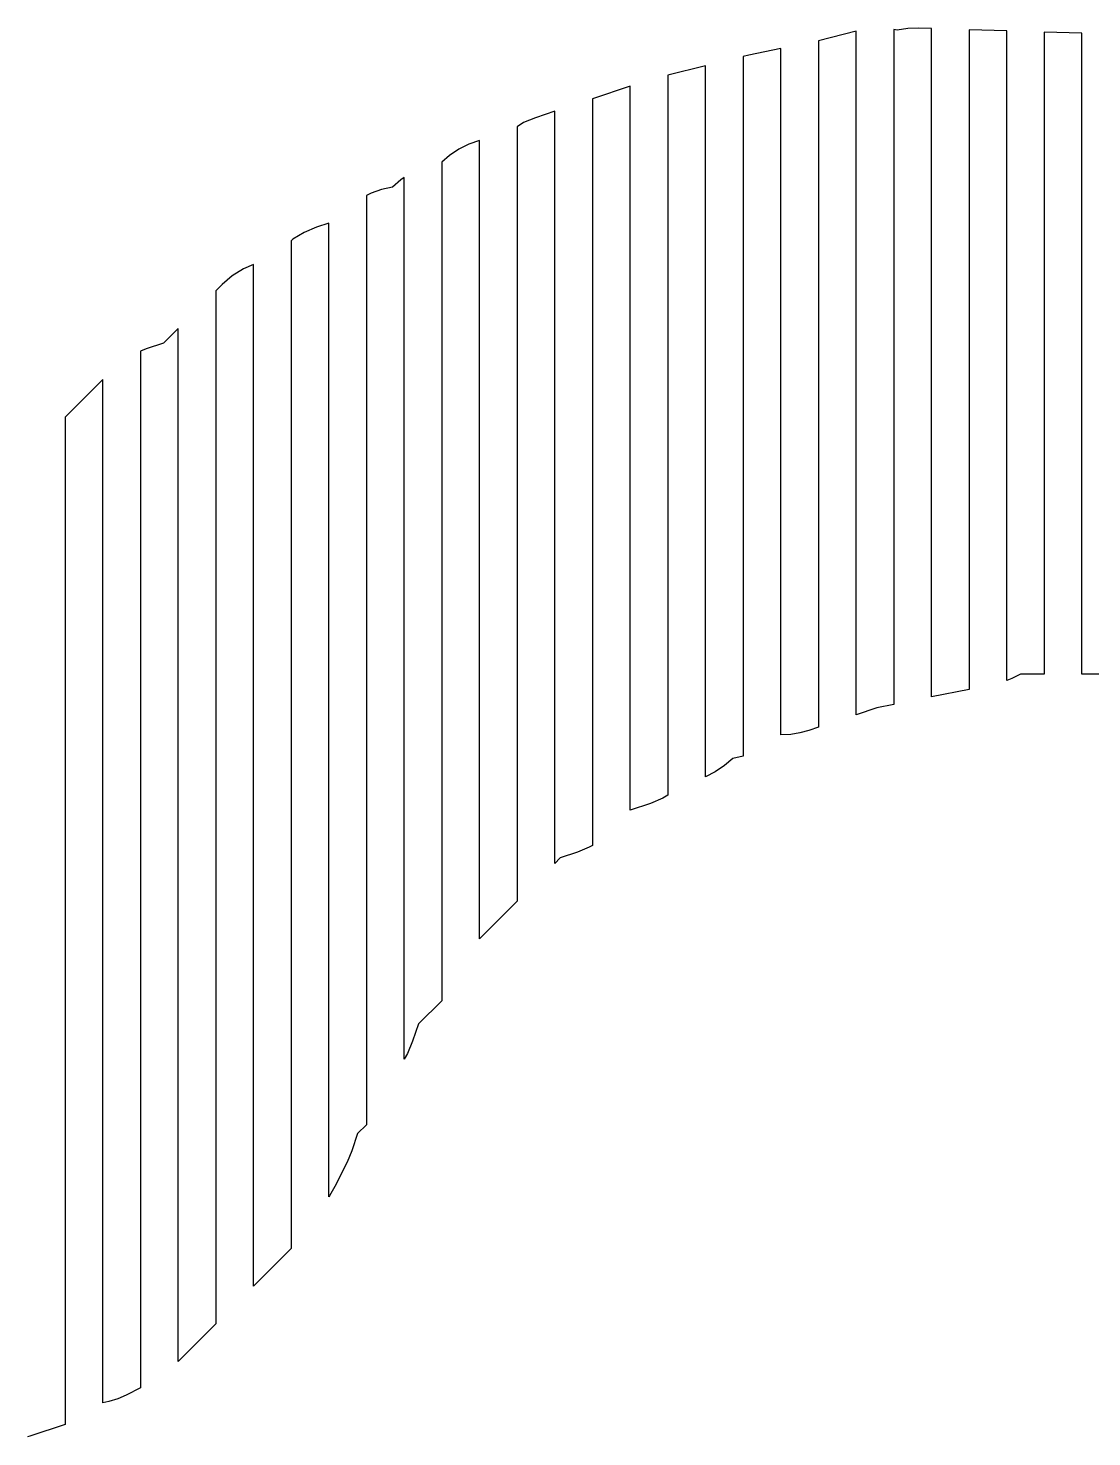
# Model space of a CAD drawing. Header units: millimetres. Extents: x -6 to 1890, y -8 to 898.
# Drawn here: x 289.7 to 402.6, y 642.8 to 792.4 of the extents above; entities that cross this region are included whole.
import ezdxf

# ---------------------------------------------------------------- set-up
doc = ezdxf.new("R2010")
doc.units = ezdxf.units.MM
doc.layers.add('PASSADAS_COMPLETAS', color=1, linetype='CONTINUOUS')
doc.layers.add('PECAS_2D', color=3, linetype='CONTINUOUS')

msp = doc.modelspace()

# ---------------------------------------------------------------- linework, layer by layer
at = {"layer": 'PASSADAS_COMPLETAS'}
msp.add_lwpolyline([(405.578, 723.809), (401.578, 723.809), (401.578, 727.661), (401.578, 728.945), (401.578, 730.23), (401.578, 731.514), (401.578, 732.798), (401.578, 734.082), (401.578, 766.188), (401.578, 767.472), (401.578, 768.756), (401.578, 770.041), (401.578, 771.325), (401.578, 773.893), (401.578, 776.462), (401.578, 777.746), (401.578, 779.03), (401.578, 780.315), (401.578, 781.599), (401.578, 782.883), (401.578, 784.167), (401.578, 785.451), (401.578, 786.736), (401.578, 788.02), (401.578, 791.873), (397.578, 791.998), (397.578, 788.138), (397.578, 786.851), (397.578, 785.565), (397.578, 784.278), (397.578, 782.991), (397.578, 781.705), (397.578, 780.418), (397.578, 779.132), (397.578, 777.845), (397.578, 776.559), (397.578, 773.985), (397.578, 772.699), (397.578, 770.126), (397.578, 768.839), (397.578, 767.552), (397.578, 766.266), (397.578, 764.979), (397.578, 734.101), (397.578, 732.815), (397.578, 731.528), (397.578, 730.242), (397.578, 728.955), (397.578, 727.668), (397.578, 723.809), (395.042, 723.809), (394.124, 723.328), (393.578, 723.117), (393.578, 728.325), (393.578, 729.627), (393.578, 730.929), (393.578, 732.231), (393.578, 733.533), (393.578, 766.083), (393.578, 767.385), (393.578, 768.687), (393.578, 769.989), (393.578, 771.291), (393.578, 773.895), (393.578, 775.197), (393.578, 777.801), (393.578, 779.103), (393.578, 780.405), (393.578, 781.707), (393.578, 783.009), (393.578, 784.311), (393.578, 785.613), (393.578, 786.915), (393.578, 788.217), (393.578, 792.123), (389.578, 792.248), (389.578, 787.057), (389.578, 784.462), (389.578, 783.164), (389.578, 781.867), (389.578, 780.569), (389.578, 779.272), (389.578, 777.974), (389.578, 776.677), (389.578, 775.379), (389.578, 772.784), (389.578, 770.189), (389.578, 768.891), (389.578, 767.593), (389.578, 766.296), (389.578, 764.998), (389.578, 732.559), (389.578, 731.261), (389.578, 729.964), (389.578, 728.666), (389.578, 727.368), (389.578, 722.178), (385.578, 721.378), (385.578, 726.541), (385.578, 727.832), (385.578, 729.123), (385.578, 730.414), (385.578, 731.704), (385.578, 732.995), (385.578, 763.975), (385.578, 765.266), (385.578, 766.556), (385.578, 767.847), (385.578, 769.138), (385.578, 770.429), (385.578, 771.72), (385.578, 774.301), (385.578, 775.592), (385.578, 776.883), (385.578, 778.174), (385.578, 779.464), (385.578, 780.755), (385.578, 782.046), (385.578, 783.337), (385.578, 784.628), (385.578, 785.918), (385.578, 787.209), (385.578, 792.373), (384.188, 792.416), (383.07, 792.382), (381.965, 792.211), (381.578, 792.265), (381.578, 787.052), (381.578, 785.748), (381.578, 784.445), (381.578, 783.141), (381.578, 781.838), (381.578, 780.535), (381.578, 779.231), (381.578, 777.928), (381.578, 776.624), (381.578, 775.321), (381.578, 774.018), (381.578, 771.411), (381.578, 770.107), (381.578, 768.804), (381.578, 767.501), (381.578, 766.197), (381.578, 764.894), (381.578, 763.59), (381.578, 731.005), (381.578, 729.702), (381.578, 728.398), (381.578, 727.095), (381.578, 725.792), (381.578, 720.578), (379.781, 720.219), (377.578, 719.484), (377.578, 724.67), (377.578, 725.967), (377.578, 727.263), (377.578, 728.56), (377.578, 729.856), (377.578, 731.153), (377.578, 762.269), (377.578, 763.565), (377.578, 764.862), (377.578, 766.158), (377.578, 767.455), (377.578, 768.751), (377.578, 771.344), (377.578, 773.937), (377.578, 775.234), (377.578, 776.53), (377.578, 777.827), (377.578, 779.123), (377.578, 780.42), (377.578, 781.716), (377.578, 783.013), (377.578, 784.309), (377.578, 785.606), (377.578, 792.088), (373.578, 791.088), (373.578, 785.879), (373.578, 784.576), (373.578, 783.274), (373.578, 781.971), (373.578, 780.669), (373.578, 779.366), (373.578, 778.064), (373.578, 776.761), (373.578, 775.459), (373.578, 774.157), (373.578, 771.552), (373.578, 768.947), (373.578, 767.644), (373.578, 766.342), (373.578, 765.039), (373.578, 763.737), (373.578, 762.434), (373.578, 728.571), (373.578, 727.268), (373.578, 725.966), (373.578, 724.663), (373.578, 723.361), (373.578, 718.151), (372.563, 717.813), (371.623, 717.554), (370.658, 717.398), (369.578, 717.346), (369.578, 721.251), (369.578, 722.553), (369.578, 723.855), (369.578, 725.157), (369.578, 726.459), (369.578, 727.761), (369.578, 761.61), (369.578, 762.912), (369.578, 764.214), (369.578, 765.516), (369.578, 766.818), (369.578, 768.12), (369.578, 770.724), (369.578, 772.026), (369.578, 773.328), (369.578, 775.931), (369.578, 777.233), (369.578, 778.535), (369.578, 779.837), (369.578, 781.139), (369.578, 782.441), (369.578, 783.743), (369.578, 785.045), (369.578, 790.253), (366.185, 789.563), (365.578, 789.412), (365.578, 784.195), (365.578, 782.891), (365.578, 781.586), (365.578, 780.282), (365.578, 778.978), (365.578, 777.674), (365.578, 776.37), (365.578, 775.066), (365.578, 773.761), (365.578, 771.153), (365.578, 768.545), (365.578, 765.936), (365.578, 764.632), (365.578, 763.328), (365.578, 760.719), (365.578, 726.811), (365.578, 725.506), (365.578, 724.202), (365.578, 722.898), (365.578, 721.594), (365.578, 720.29), (365.578, 715.073), (364.486, 714.84), (363.613, 714.072), (362.636, 713.414), (361.578, 712.886), (361.578, 718.095), (361.578, 719.397), (361.578, 720.699), (361.578, 722.001), (361.578, 723.303), (361.578, 724.606), (361.578, 725.908), (361.578, 758.462), (361.578, 759.764), (361.578, 761.066), (361.578, 762.368), (361.578, 763.671), (361.578, 764.973), (361.578, 767.577), (361.578, 768.879), (361.578, 771.484), (361.578, 772.786), (361.578, 775.39), (361.578, 776.692), (361.578, 777.994), (361.578, 779.296), (361.578, 780.599), (361.578, 781.901), (361.578, 783.203), (361.578, 788.412), (357.578, 787.412), (357.578, 782.226), (357.578, 780.93), (357.578, 779.634), (357.578, 778.337), (357.578, 777.041), (357.578, 775.745), (357.578, 774.448), (357.578, 771.855), (357.578, 770.559), (357.578, 769.263), (357.578, 766.67), (357.578, 764.077), (357.578, 762.781), (357.578, 761.485), (357.578, 760.188), (357.578, 757.596), (357.578, 722.594), (357.578, 721.298), (357.578, 720.002), (357.578, 718.705), (357.578, 717.409), (357.578, 716.113), (357.578, 710.927), (357.051, 710.601), (355.759, 710.057), (353.578, 709.33), (353.578, 714.545), (353.578, 715.849), (353.578, 717.152), (353.578, 718.456), (353.578, 719.76), (353.578, 721.064), (353.578, 756.265), (353.578, 757.569), (353.578, 758.872), (353.578, 760.176), (353.578, 761.48), (353.578, 764.087), (353.578, 765.391), (353.578, 767.999), (353.578, 770.606), (353.578, 771.91), (353.578, 773.214), (353.578, 774.517), (353.578, 775.821), (353.578, 777.125), (353.578, 778.429), (353.578, 779.732), (353.578, 781.036), (353.578, 786.251), (349.578, 784.918), (349.578, 779.717), (349.578, 778.417), (349.578, 777.117), (349.578, 775.816), (349.578, 774.516), (349.578, 773.216), (349.578, 771.916), (349.578, 770.616), (349.578, 769.316), (349.578, 766.715), (349.578, 764.115), (349.578, 761.515), (349.578, 760.214), (349.578, 758.914), (349.578, 757.614), (349.578, 756.314), (349.578, 755.014), (349.578, 718.609), (349.578, 717.309), (349.578, 716.008), (349.578, 714.708), (349.578, 713.408), (349.578, 712.108), (349.578, 705.607), (349.25, 705.408), (348.003, 704.886), (346.163, 704.273), (345.578, 703.688), (345.578, 708.842), (345.578, 710.131), (345.578, 711.42), (345.578, 712.708), (345.578, 713.997), (345.578, 715.286), (345.578, 723.018), (345.578, 752.657), (345.578, 753.945), (345.578, 755.234), (345.578, 756.523), (345.578, 757.811), (345.578, 759.1), (345.578, 761.677), (345.578, 764.255), (345.578, 765.543), (345.578, 768.12), (345.578, 769.409), (345.578, 770.698), (345.578, 771.986), (345.578, 773.275), (345.578, 774.564), (345.578, 775.852), (345.578, 777.141), (345.578, 778.43), (345.578, 783.584), (343.54, 782.905), (342.282, 782.378), (341.578, 781.949), (341.578, 776.807), (341.578, 775.522), (341.578, 774.237), (341.578, 772.951), (341.578, 771.666), (341.578, 770.381), (341.578, 767.81), (341.578, 766.525), (341.578, 765.24), (341.578, 762.669), (341.578, 760.098), (341.578, 758.813), (341.578, 756.242), (341.578, 754.957), (341.578, 753.672), (341.578, 752.386), (341.578, 751.101), (341.578, 749.816), (341.578, 712.541), (341.578, 711.256), (341.578, 709.97), (341.578, 708.685), (341.578, 707.4), (341.578, 706.114), (341.578, 704.829), (341.578, 699.688), (337.578, 695.688), (337.578, 700.826), (337.578, 702.111), (337.578, 703.395), (337.578, 704.68), (337.578, 705.964), (337.578, 707.249), (337.578, 708.533), (337.578, 748.355), (337.578, 749.639), (337.578, 750.924), (337.578, 752.208), (337.578, 753.493), (337.578, 754.777), (337.578, 757.346), (337.578, 759.916), (337.578, 761.2), (337.578, 763.769), (337.578, 765.054), (337.578, 767.623), (337.578, 768.907), (337.578, 770.192), (337.578, 771.477), (337.578, 772.761), (337.578, 774.046), (337.578, 780.469), (336.473, 780.094), (335.393, 779.561), (334.402, 778.896), (333.578, 778.172), (333.578, 773.009), (333.578, 771.718), (333.578, 770.427), (333.578, 769.136), (333.578, 767.845), (333.578, 766.554), (333.578, 765.263), (333.578, 763.973), (333.578, 762.682), (333.578, 760.1), (333.578, 757.518), (333.578, 756.227), (333.578, 753.646), (333.578, 752.355), (333.578, 751.064), (333.578, 749.773), (333.578, 748.482), (333.578, 747.191), (333.578, 745.901), (333.578, 704.593), (333.578, 703.302), (333.578, 702.011), (333.578, 700.72), (333.578, 699.429), (333.578, 698.139), (333.578, 696.848), (333.578, 689.103), (331.105, 686.629), (330.492, 684.79), (329.947, 683.497), (329.578, 682.9), (329.578, 692.005), (329.578, 693.305), (329.578, 694.606), (329.578, 695.906), (329.578, 697.207), (329.578, 698.508), (329.578, 699.808), (329.578, 701.109), (329.578, 744.029), (329.578, 745.329), (329.578, 746.63), (329.578, 747.93), (329.578, 749.231), (329.578, 750.531), (329.578, 753.133), (329.578, 754.433), (329.578, 757.034), (329.578, 758.335), (329.578, 760.936), (329.578, 762.237), (329.578, 763.537), (329.578, 764.838), (329.578, 766.139), (329.578, 767.439), (329.578, 768.74), (329.578, 770.04), (329.578, 771.341), (329.578, 776.543), (329.223, 776.305), (328.341, 775.527), (327.202, 775.291), (326.088, 774.906), (325.578, 774.651), (325.578, 768.156), (325.578, 766.857), (325.578, 765.558), (325.578, 764.259), (325.578, 762.961), (325.578, 761.662), (325.578, 760.363), (325.578, 759.064), (325.578, 756.466), (325.578, 753.868), (325.578, 752.569), (325.578, 749.971), (325.578, 747.373), (325.578, 746.074), (325.578, 744.776), (325.578, 743.477), (325.578, 742.178), (325.578, 740.879), (325.578, 695.416), (325.578, 694.117), (325.578, 692.818), (325.578, 691.519), (325.578, 690.22), (325.578, 688.921), (325.578, 687.622), (325.578, 686.324), (325.578, 685.025), (325.578, 675.932), (324.642, 674.996), (324.029, 673.156), (323.535, 671.964), (322.242, 669.379), (321.658, 668.376), (321.578, 668.272), (321.578, 677.322), (321.578, 678.615), (321.578, 679.908), (321.578, 681.201), (321.578, 682.494), (321.578, 683.787), (321.578, 685.08), (321.578, 686.373), (321.578, 687.666), (321.578, 688.959), (321.578, 738.09), (321.578, 739.383), (321.578, 740.676), (321.578, 741.969), (321.578, 743.262), (321.578, 744.555), (321.578, 748.434), (321.578, 751.02), (321.578, 752.313), (321.578, 754.898), (321.578, 756.191), (321.578, 758.777), (321.578, 760.07), (321.578, 761.363), (321.578, 762.656), (321.578, 763.949), (321.578, 765.242), (321.578, 766.535), (321.578, 771.706), (320.273, 771.272), (318.981, 770.727), (317.781, 769.985), (317.578, 769.811), (317.578, 763.362), (317.578, 762.073), (317.578, 760.783), (317.578, 759.493), (317.578, 758.203), (317.578, 756.914), (317.578, 755.624), (317.578, 754.334), (317.578, 753.044), (317.578, 750.465), (317.578, 747.885), (317.578, 745.306), (317.578, 744.016), (317.578, 741.437), (317.578, 740.147), (317.578, 738.857), (317.578, 737.567), (317.578, 736.278), (317.578, 734.988), (317.578, 680.818), (317.578, 678.239), (317.578, 676.949), (317.578, 675.659), (317.578, 674.369), (317.578, 673.08), (317.578, 671.79), (317.578, 662.762), (313.578, 658.762), (313.578, 665.222), (313.578, 666.514), (313.578, 667.806), (313.578, 669.098), (313.578, 670.39), (313.578, 671.682), (313.578, 672.974), (313.578, 674.267), (313.578, 732.41), (313.578, 733.702), (313.578, 734.994), (313.578, 736.286), (313.578, 737.578), (313.578, 738.87), (313.578, 741.454), (313.578, 742.746), (313.578, 745.331), (313.578, 747.915), (313.578, 749.207), (313.578, 751.791), (313.578, 753.083), (313.578, 754.375), (313.578, 755.667), (313.578, 756.959), (313.578, 758.251), (313.578, 759.543), (313.578, 760.835), (313.578, 767.296), (312.518, 766.849), (311.318, 766.108), (310.253, 765.195), (309.578, 764.52), (309.578, 758.064), (309.578, 756.772), (309.578, 755.481), (309.578, 754.19), (309.578, 752.899), (309.578, 751.607), (309.578, 750.316), (309.578, 747.733), (309.578, 745.151), (309.578, 742.568), (309.578, 741.277), (309.578, 738.695), (309.578, 736.112), (309.578, 734.821), (309.578, 733.529), (309.578, 732.238), (309.578, 730.947), (309.578, 729.656), (309.578, 728.364), (309.578, 668.966), (309.578, 667.674), (309.578, 666.383), (309.578, 665.092), (309.578, 663.801), (309.578, 662.509), (309.578, 661.218), (309.578, 654.762), (305.578, 650.762), (305.578, 657.218), (305.578, 658.509), (305.578, 659.801), (305.578, 661.092), (305.578, 662.383), (305.578, 664.966), (305.578, 724.364), (305.578, 725.656), (305.578, 726.947), (305.578, 728.238), (305.578, 729.529), (305.578, 730.821), (305.578, 733.403), (305.578, 734.695), (305.578, 737.277), (305.578, 739.86), (305.578, 741.151), (305.578, 743.733), (305.578, 746.316), (305.578, 747.607), (305.578, 748.899), (305.578, 750.19), (305.578, 751.481), (305.578, 752.772), (305.578, 754.064), (305.578, 760.52), (304.017, 758.959), (302.177, 758.346), (301.578, 758.093), (301.578, 751.615), (301.578, 750.319), (301.578, 749.024), (301.578, 747.728), (301.578, 746.432), (301.578, 745.137), (301.578, 743.841), (301.578, 742.545), (301.578, 739.954), (301.578, 737.363), (301.578, 734.772), (301.578, 732.18), (301.578, 729.589), (301.578, 726.998), (301.578, 725.702), (301.578, 724.406), (301.578, 723.111), (301.578, 721.815), (301.578, 720.52), (301.578, 719.224), (301.578, 662.216), (301.578, 660.92), (301.578, 659.624), (301.578, 658.329), (301.578, 657.033), (301.578, 655.738), (301.578, 654.442), (301.578, 653.146), (301.578, 647.964), (300.076, 647.213), (299.178, 646.823), (298.241, 646.531), (297.578, 646.4), (297.578, 651.577), (297.578, 652.871), (297.578, 654.165), (297.578, 655.459), (297.578, 656.753), (297.578, 658.047), (297.578, 712.4), (297.578, 713.694), (297.578, 714.988), (297.578, 716.282), (297.578, 717.576), (297.578, 718.87), (297.578, 720.164), (297.578, 721.458), (297.578, 724.047), (297.578, 726.635), (297.578, 729.223), (297.578, 730.517), (297.578, 733.105), (297.578, 735.694), (297.578, 736.988), (297.578, 738.282), (297.578, 739.576), (297.578, 740.87), (297.578, 742.164), (297.578, 743.458), (297.578, 744.752), (297.578, 746.046), (297.578, 747.341), (297.578, 755.105), (293.578, 751.105), (293.578, 743.369), (293.578, 742.08), (293.578, 740.79), (293.578, 739.501), (293.578, 738.212), (293.578, 736.922), (293.578, 735.633), (293.578, 733.054), (293.578, 730.476), (293.578, 727.897), (293.578, 725.318), (293.578, 722.739), (293.578, 720.161), (293.578, 717.582), (293.578, 716.293), (293.578, 715.003), (293.578, 713.714), (293.578, 712.424), (293.578, 711.135), (293.578, 709.846), (293.578, 708.556), (293.578, 707.267), (293.578, 655.693), (293.578, 654.403), (293.578, 653.114), (293.578, 651.825), (293.578, 650.535), (293.578, 649.246), (293.578, 644.089), (289.836, 642.841), (289.578, 642.773)], dxfattribs=at)
at = {"layer": 'PECAS_2D'}
msp.add_lwpolyline([(405.578, 723.809), (401.578, 723.809), (401.578, 727.661), (401.578, 728.945), (401.578, 730.23), (401.578, 731.514), (401.578, 732.798), (401.578, 734.082), (401.578, 766.188), (401.578, 767.472), (401.578, 768.756), (401.578, 770.041), (401.578, 771.325), (401.578, 773.893), (401.578, 776.462), (401.578, 777.746), (401.578, 779.03), (401.578, 780.315), (401.578, 781.599), (401.578, 782.883), (401.578, 784.167), (401.578, 785.451), (401.578, 786.736), (401.578, 788.02), (401.578, 791.873), (397.578, 791.998), (397.578, 788.138), (397.578, 786.851), (397.578, 785.565), (397.578, 784.278), (397.578, 782.991), (397.578, 781.705), (397.578, 780.418), (397.578, 779.132), (397.578, 777.845), (397.578, 776.559), (397.578, 773.985), (397.578, 772.699), (397.578, 770.126), (397.578, 768.839), (397.578, 767.552), (397.578, 766.266), (397.578, 764.979), (397.578, 734.101), (397.578, 732.815), (397.578, 731.528), (397.578, 730.242), (397.578, 728.955), (397.578, 727.668), (397.578, 723.809), (395.042, 723.809), (394.124, 723.328), (393.578, 723.117), (393.578, 728.325), (393.578, 729.627), (393.578, 730.929), (393.578, 732.231), (393.578, 733.533), (393.578, 766.083), (393.578, 767.385), (393.578, 768.687), (393.578, 769.989), (393.578, 771.291), (393.578, 773.895), (393.578, 775.197), (393.578, 777.801), (393.578, 779.103), (393.578, 780.405), (393.578, 781.707), (393.578, 783.009), (393.578, 784.311), (393.578, 785.613), (393.578, 786.915), (393.578, 788.217), (393.578, 792.123), (389.578, 792.248), (389.578, 787.057), (389.578, 784.462), (389.578, 783.164), (389.578, 781.867), (389.578, 780.569), (389.578, 779.272), (389.578, 777.974), (389.578, 776.677), (389.578, 775.379), (389.578, 772.784), (389.578, 770.189), (389.578, 768.891), (389.578, 767.593), (389.578, 766.296), (389.578, 764.998), (389.578, 732.559), (389.578, 731.261), (389.578, 729.964), (389.578, 728.666), (389.578, 727.368), (389.578, 722.178), (385.578, 721.378), (385.578, 726.541), (385.578, 727.832), (385.578, 729.123), (385.578, 730.414), (385.578, 731.704), (385.578, 732.995), (385.578, 763.975), (385.578, 765.266), (385.578, 766.556), (385.578, 767.847), (385.578, 769.138), (385.578, 770.429), (385.578, 771.72), (385.578, 774.301), (385.578, 775.592), (385.578, 776.883), (385.578, 778.174), (385.578, 779.464), (385.578, 780.755), (385.578, 782.046), (385.578, 783.337), (385.578, 784.628), (385.578, 785.918), (385.578, 787.209), (385.578, 792.373), (384.188, 792.416), (383.07, 792.382), (381.965, 792.211), (381.578, 792.265), (381.578, 787.052), (381.578, 785.748), (381.578, 784.445), (381.578, 783.141), (381.578, 781.838), (381.578, 780.535), (381.578, 779.231), (381.578, 777.928), (381.578, 776.624), (381.578, 775.321), (381.578, 774.018), (381.578, 771.411), (381.578, 770.107), (381.578, 768.804), (381.578, 767.501), (381.578, 766.197), (381.578, 764.894), (381.578, 763.59), (381.578, 731.005), (381.578, 729.702), (381.578, 728.398), (381.578, 727.095), (381.578, 725.792), (381.578, 720.578), (379.781, 720.219), (377.578, 719.484), (377.578, 724.67), (377.578, 725.967), (377.578, 727.263), (377.578, 728.56), (377.578, 729.856), (377.578, 731.153), (377.578, 762.269), (377.578, 763.565), (377.578, 764.862), (377.578, 766.158), (377.578, 767.455), (377.578, 768.751), (377.578, 771.344), (377.578, 773.937), (377.578, 775.234), (377.578, 776.53), (377.578, 777.827), (377.578, 779.123), (377.578, 780.42), (377.578, 781.716), (377.578, 783.013), (377.578, 784.309), (377.578, 785.606), (377.578, 792.088), (373.578, 791.088), (373.578, 785.879), (373.578, 784.576), (373.578, 783.274), (373.578, 781.971), (373.578, 780.669), (373.578, 779.366), (373.578, 778.064), (373.578, 776.761), (373.578, 775.459), (373.578, 774.157), (373.578, 771.552), (373.578, 768.947), (373.578, 767.644), (373.578, 766.342), (373.578, 765.039), (373.578, 763.737), (373.578, 762.434), (373.578, 728.571), (373.578, 727.268), (373.578, 725.966), (373.578, 724.663), (373.578, 723.361), (373.578, 718.151), (372.563, 717.813), (371.623, 717.554), (370.658, 717.398), (369.578, 717.346), (369.578, 721.251), (369.578, 722.553), (369.578, 723.855), (369.578, 725.157), (369.578, 726.459), (369.578, 727.761), (369.578, 761.61), (369.578, 762.912), (369.578, 764.214), (369.578, 765.516), (369.578, 766.818), (369.578, 768.12), (369.578, 770.724), (369.578, 772.026), (369.578, 773.328), (369.578, 775.931), (369.578, 777.233), (369.578, 778.535), (369.578, 779.837), (369.578, 781.139), (369.578, 782.441), (369.578, 783.743), (369.578, 785.045), (369.578, 790.253), (366.185, 789.563), (365.578, 789.412), (365.578, 784.195), (365.578, 782.891), (365.578, 781.586), (365.578, 780.282), (365.578, 778.978), (365.578, 777.674), (365.578, 776.37), (365.578, 775.066), (365.578, 773.761), (365.578, 771.153), (365.578, 768.545), (365.578, 765.936), (365.578, 764.632), (365.578, 763.328), (365.578, 760.719), (365.578, 726.811), (365.578, 725.506), (365.578, 724.202), (365.578, 722.898), (365.578, 721.594), (365.578, 720.29), (365.578, 715.073), (364.486, 714.84), (363.613, 714.072), (362.636, 713.414), (361.578, 712.886), (361.578, 718.095), (361.578, 719.397), (361.578, 720.699), (361.578, 722.001), (361.578, 723.303), (361.578, 724.606), (361.578, 725.908), (361.578, 758.462), (361.578, 759.764), (361.578, 761.066), (361.578, 762.368), (361.578, 763.671), (361.578, 764.973), (361.578, 767.577), (361.578, 768.879), (361.578, 771.484), (361.578, 772.786), (361.578, 775.39), (361.578, 776.692), (361.578, 777.994), (361.578, 779.296), (361.578, 780.599), (361.578, 781.901), (361.578, 783.203), (361.578, 788.412), (357.578, 787.412), (357.578, 782.226), (357.578, 780.93), (357.578, 779.634), (357.578, 778.337), (357.578, 777.041), (357.578, 775.745), (357.578, 774.448), (357.578, 771.855), (357.578, 770.559), (357.578, 769.263), (357.578, 766.67), (357.578, 764.077), (357.578, 762.781), (357.578, 761.485), (357.578, 760.188), (357.578, 757.596), (357.578, 722.594), (357.578, 721.298), (357.578, 720.002), (357.578, 718.705), (357.578, 717.409), (357.578, 716.113), (357.578, 710.927), (357.051, 710.601), (355.759, 710.057), (353.578, 709.33), (353.578, 714.545), (353.578, 715.849), (353.578, 717.152), (353.578, 718.456), (353.578, 719.76), (353.578, 721.064), (353.578, 756.265), (353.578, 757.569), (353.578, 758.872), (353.578, 760.176), (353.578, 761.48), (353.578, 764.087), (353.578, 765.391), (353.578, 767.999), (353.578, 770.606), (353.578, 771.91), (353.578, 773.214), (353.578, 774.517), (353.578, 775.821), (353.578, 777.125), (353.578, 778.429), (353.578, 779.732), (353.578, 781.036), (353.578, 786.251), (349.578, 784.918), (349.578, 779.717), (349.578, 778.417), (349.578, 777.117), (349.578, 775.816), (349.578, 774.516), (349.578, 773.216), (349.578, 771.916), (349.578, 770.616), (349.578, 769.316), (349.578, 766.715), (349.578, 764.115), (349.578, 761.515), (349.578, 760.214), (349.578, 758.914), (349.578, 757.614), (349.578, 756.314), (349.578, 755.014), (349.578, 718.609), (349.578, 717.309), (349.578, 716.008), (349.578, 714.708), (349.578, 713.408), (349.578, 712.108), (349.578, 705.607), (349.25, 705.408), (348.003, 704.886), (346.163, 704.273), (345.578, 703.688), (345.578, 708.842), (345.578, 710.131), (345.578, 711.42), (345.578, 712.708), (345.578, 713.997), (345.578, 715.286), (345.578, 723.018), (345.578, 752.657), (345.578, 753.945), (345.578, 755.234), (345.578, 756.523), (345.578, 757.811), (345.578, 759.1), (345.578, 761.677), (345.578, 764.255), (345.578, 765.543), (345.578, 768.12), (345.578, 769.409), (345.578, 770.698), (345.578, 771.986), (345.578, 773.275), (345.578, 774.564), (345.578, 775.852), (345.578, 777.141), (345.578, 778.43), (345.578, 783.584), (343.54, 782.905), (342.282, 782.378), (341.578, 781.949), (341.578, 776.807), (341.578, 775.522), (341.578, 774.237), (341.578, 772.951), (341.578, 771.666), (341.578, 770.381), (341.578, 767.81), (341.578, 766.525), (341.578, 765.24), (341.578, 762.669), (341.578, 760.098), (341.578, 758.813), (341.578, 756.242), (341.578, 754.957), (341.578, 753.672), (341.578, 752.386), (341.578, 751.101), (341.578, 749.816), (341.578, 712.541), (341.578, 711.256), (341.578, 709.97), (341.578, 708.685), (341.578, 707.4), (341.578, 706.114), (341.578, 704.829), (341.578, 699.688), (337.578, 695.688), (337.578, 700.826), (337.578, 702.111), (337.578, 703.395), (337.578, 704.68), (337.578, 705.964), (337.578, 707.249), (337.578, 708.533), (337.578, 748.355), (337.578, 749.639), (337.578, 750.924), (337.578, 752.208), (337.578, 753.493), (337.578, 754.777), (337.578, 757.346), (337.578, 759.916), (337.578, 761.2), (337.578, 763.769), (337.578, 765.054), (337.578, 767.623), (337.578, 768.907), (337.578, 770.192), (337.578, 771.477), (337.578, 772.761), (337.578, 774.046), (337.578, 780.469), (336.473, 780.094), (335.393, 779.561), (334.402, 778.896), (333.578, 778.172), (333.578, 773.009), (333.578, 771.718), (333.578, 770.427), (333.578, 769.136), (333.578, 767.845), (333.578, 766.554), (333.578, 765.263), (333.578, 763.973), (333.578, 762.682), (333.578, 760.1), (333.578, 757.518), (333.578, 756.227), (333.578, 753.646), (333.578, 752.355), (333.578, 751.064), (333.578, 749.773), (333.578, 748.482), (333.578, 747.191), (333.578, 745.901), (333.578, 704.593), (333.578, 703.302), (333.578, 702.011), (333.578, 700.72), (333.578, 699.429), (333.578, 698.139), (333.578, 696.848), (333.578, 689.103), (331.105, 686.629), (330.492, 684.79), (329.947, 683.497), (329.578, 682.9), (329.578, 692.005), (329.578, 693.305), (329.578, 694.606), (329.578, 695.906), (329.578, 697.207), (329.578, 698.508), (329.578, 699.808), (329.578, 701.109), (329.578, 744.029), (329.578, 745.329), (329.578, 746.63), (329.578, 747.93), (329.578, 749.231), (329.578, 750.531), (329.578, 753.133), (329.578, 754.433), (329.578, 757.034), (329.578, 758.335), (329.578, 760.936), (329.578, 762.237), (329.578, 763.537), (329.578, 764.838), (329.578, 766.139), (329.578, 767.439), (329.578, 768.74), (329.578, 770.04), (329.578, 771.341), (329.578, 776.543), (329.223, 776.305), (328.341, 775.527), (327.202, 775.291), (326.088, 774.906), (325.578, 774.651), (325.578, 768.156), (325.578, 766.857), (325.578, 765.558), (325.578, 764.259), (325.578, 762.961), (325.578, 761.662), (325.578, 760.363), (325.578, 759.064), (325.578, 756.466), (325.578, 753.868), (325.578, 752.569), (325.578, 749.971), (325.578, 747.373), (325.578, 746.074), (325.578, 744.776), (325.578, 743.477), (325.578, 742.178), (325.578, 740.879), (325.578, 695.416), (325.578, 694.117), (325.578, 692.818), (325.578, 691.519), (325.578, 690.22), (325.578, 688.921), (325.578, 687.622), (325.578, 686.324), (325.578, 685.025), (325.578, 675.932), (324.642, 674.996), (324.029, 673.156), (323.535, 671.964), (322.242, 669.379), (321.658, 668.376), (321.578, 668.272), (321.578, 677.322), (321.578, 678.615), (321.578, 679.908), (321.578, 681.201), (321.578, 682.494), (321.578, 683.787), (321.578, 685.08), (321.578, 686.373), (321.578, 687.666), (321.578, 688.959), (321.578, 738.09), (321.578, 739.383), (321.578, 740.676), (321.578, 741.969), (321.578, 743.262), (321.578, 744.555), (321.578, 748.434), (321.578, 751.02), (321.578, 752.313), (321.578, 754.898), (321.578, 756.191), (321.578, 758.777), (321.578, 760.07), (321.578, 761.363), (321.578, 762.656), (321.578, 763.949), (321.578, 765.242), (321.578, 766.535), (321.578, 771.706), (320.273, 771.272), (318.981, 770.727), (317.781, 769.985), (317.578, 769.811), (317.578, 763.362), (317.578, 762.073), (317.578, 760.783), (317.578, 759.493), (317.578, 758.203), (317.578, 756.914), (317.578, 755.624), (317.578, 754.334), (317.578, 753.044), (317.578, 750.465), (317.578, 747.885), (317.578, 745.306), (317.578, 744.016), (317.578, 741.437), (317.578, 740.147), (317.578, 738.857), (317.578, 737.567), (317.578, 736.278), (317.578, 734.988), (317.578, 680.818), (317.578, 678.239), (317.578, 676.949), (317.578, 675.659), (317.578, 674.369), (317.578, 673.08), (317.578, 671.79), (317.578, 662.762), (313.578, 658.762), (313.578, 665.222), (313.578, 666.514), (313.578, 667.806), (313.578, 669.098), (313.578, 670.39), (313.578, 671.682), (313.578, 672.974), (313.578, 674.267), (313.578, 732.41), (313.578, 733.702), (313.578, 734.994), (313.578, 736.286), (313.578, 737.578), (313.578, 738.87), (313.578, 741.454), (313.578, 742.746), (313.578, 745.331), (313.578, 747.915), (313.578, 749.207), (313.578, 751.791), (313.578, 753.083), (313.578, 754.375), (313.578, 755.667), (313.578, 756.959), (313.578, 758.251), (313.578, 759.543), (313.578, 760.835), (313.578, 767.296), (312.518, 766.849), (311.318, 766.108), (310.253, 765.195), (309.578, 764.52), (309.578, 758.064), (309.578, 756.772), (309.578, 755.481), (309.578, 754.19), (309.578, 752.899), (309.578, 751.607), (309.578, 750.316), (309.578, 747.733), (309.578, 745.151), (309.578, 742.568), (309.578, 741.277), (309.578, 738.695), (309.578, 736.112), (309.578, 734.821), (309.578, 733.529), (309.578, 732.238), (309.578, 730.947), (309.578, 729.656), (309.578, 728.364), (309.578, 668.966), (309.578, 667.674), (309.578, 666.383), (309.578, 665.092), (309.578, 663.801), (309.578, 662.509), (309.578, 661.218), (309.578, 654.762), (305.578, 650.762), (305.578, 657.218), (305.578, 658.509), (305.578, 659.801), (305.578, 661.092), (305.578, 662.383), (305.578, 664.966), (305.578, 724.364), (305.578, 725.656), (305.578, 726.947), (305.578, 728.238), (305.578, 729.529), (305.578, 730.821), (305.578, 733.403), (305.578, 734.695), (305.578, 737.277), (305.578, 739.86), (305.578, 741.151), (305.578, 743.733), (305.578, 746.316), (305.578, 747.607), (305.578, 748.899), (305.578, 750.19), (305.578, 751.481), (305.578, 752.772), (305.578, 754.064), (305.578, 760.52), (304.017, 758.959), (302.177, 758.346), (301.578, 758.093), (301.578, 751.615), (301.578, 750.319), (301.578, 749.024), (301.578, 747.728), (301.578, 746.432), (301.578, 745.137), (301.578, 743.841), (301.578, 742.545), (301.578, 739.954), (301.578, 737.363), (301.578, 734.772), (301.578, 732.18), (301.578, 729.589), (301.578, 726.998), (301.578, 725.702), (301.578, 724.406), (301.578, 723.111), (301.578, 721.815), (301.578, 720.52), (301.578, 719.224), (301.578, 662.216), (301.578, 660.92), (301.578, 659.624), (301.578, 658.329), (301.578, 657.033), (301.578, 655.738), (301.578, 654.442), (301.578, 653.146), (301.578, 647.964), (300.076, 647.213), (299.178, 646.823), (298.241, 646.531), (297.578, 646.4), (297.578, 651.577), (297.578, 652.871), (297.578, 654.165), (297.578, 655.459), (297.578, 656.753), (297.578, 658.047), (297.578, 712.4), (297.578, 713.694), (297.578, 714.988), (297.578, 716.282), (297.578, 717.576), (297.578, 718.87), (297.578, 720.164), (297.578, 721.458), (297.578, 724.047), (297.578, 726.635), (297.578, 729.223), (297.578, 730.517), (297.578, 733.105), (297.578, 735.694), (297.578, 736.988), (297.578, 738.282), (297.578, 739.576), (297.578, 740.87), (297.578, 742.164), (297.578, 743.458), (297.578, 744.752), (297.578, 746.046), (297.578, 747.341), (297.578, 755.105), (293.578, 751.105), (293.578, 743.369), (293.578, 742.08), (293.578, 740.79), (293.578, 739.501), (293.578, 738.212), (293.578, 736.922), (293.578, 735.633), (293.578, 733.054), (293.578, 730.476), (293.578, 727.897), (293.578, 725.318), (293.578, 722.739), (293.578, 720.161), (293.578, 717.582), (293.578, 716.293), (293.578, 715.003), (293.578, 713.714), (293.578, 712.424), (293.578, 711.135), (293.578, 709.846), (293.578, 708.556), (293.578, 707.267), (293.578, 655.693), (293.578, 654.403), (293.578, 653.114), (293.578, 651.825), (293.578, 650.535), (293.578, 649.246), (293.578, 644.089), (289.836, 642.841), (289.578, 642.773)], dxfattribs=at)

doc.saveas('drawing.dxf')
